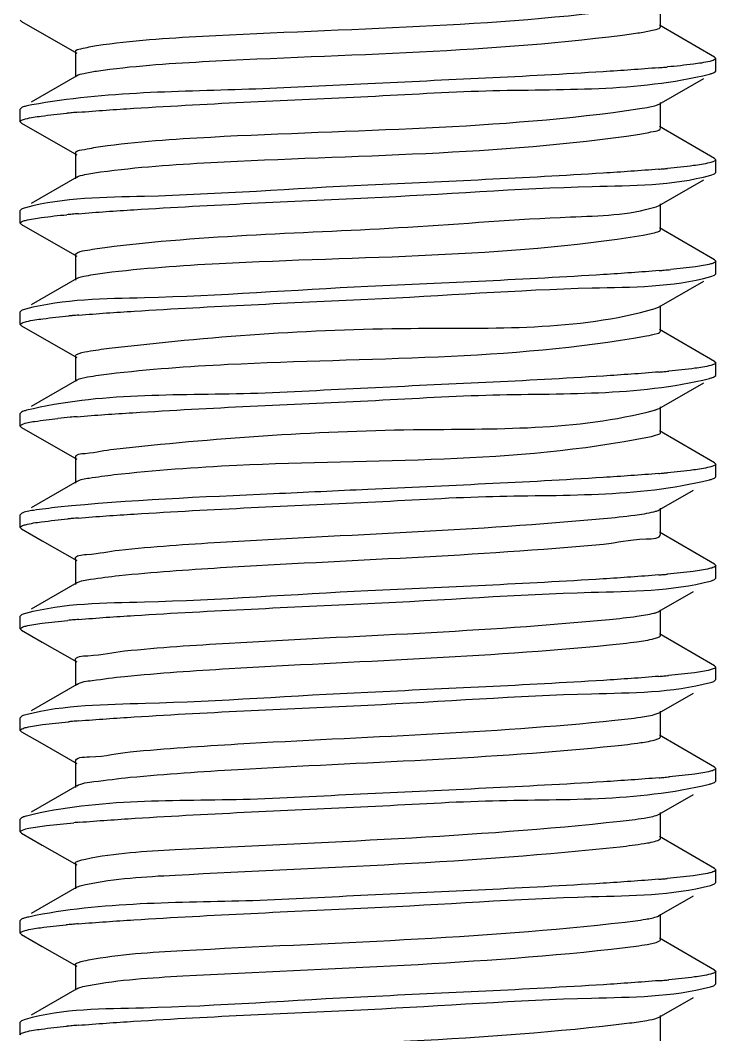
# Model space of a CAD drawing. Extents: x 1247970 to 1725648, y 860327 to 1277876.
# Drawn here: x 1330866.7 to 1330928.2, y 1200562.5 to 1200652.3 of the extents above; entities that cross this region are included whole.
import ezdxf

# ---------------------------------------------------------------- set-up
doc = ezdxf.new("R2010")
doc.units = 0
doc.header["$LTSCALE"] = 1000
doc.header["$MEASUREMENT"] = 0
doc.layers.get('0').update_dxf_attribs({"color": 254})
doc.layers.add('TK', color=4, linetype='Continuous')

# ---------------------------------------------------------------- blocks, each defined once
blk = doc.blocks.new('A$C63786A89')
at = {"linetype": 'Continuous'}
for p, q in [((-2093.675, 8007.986), (-2093.675, 8010.242)), ((-2150.231, 8008.425), (-2150.332, 8008.54)), ((-2150.231, 8008.425), (-2145.341, 8005.618)), ((-2088.903, 8005.288), (-2093.792, 8008.122)), ((-2145.461, 8005.755), (-2145.461, 8003.499)), ((-2088.903, 8005.288), (-2088.804, 8005.173)), ((-2088.804, 8004.054), (-2088.804, 8005.173)), ((-2088.905, 8003.938), (-2088.804, 8004.053)), ((-2145.343, 8003.635), (-2149.364, 8001.305)), ((-2093.794, 8001.132), (-2089.847, 8003.398)), ((-2094.04, 8001.029), (-2093.795, 8001.132)), ((-2093.675, 7999.013), (-2093.675, 8001.269)), ((-2150.233, 8000.802), (-2150.332, 8000.687)), ((-2150.332, 7999.568), (-2150.332, 8000.687)), ((-2150.231, 7999.452), (-2150.332, 7999.568)), ((-2150.231, 7999.452), (-2145.341, 7996.645)), ((-2088.903, 7996.315), (-2093.792, 7999.149)), ((-2145.461, 7996.782), (-2145.461, 7994.526)), ((-2088.903, 7996.315), (-2088.804, 7996.2)), ((-2088.804, 7995.081), (-2088.804, 7996.201)), ((-2089.244, 7994.839), (-2088.905, 7994.965)), ((-2088.905, 7994.965), (-2088.804, 7995.081)), ((-2145.343, 7994.662), (-2149.364, 7992.332)), ((-2093.794, 7992.159), (-2089.847, 7994.425)), ((-2094.087, 7992.041), (-2093.796, 7992.159)), ((-2093.675, 7990.04), (-2093.675, 7992.296)), ((-2150.233, 7991.829), (-2150.332, 7991.714)), ((-2150.332, 7990.595), (-2150.332, 7991.714)), ((-2150.231, 7990.479), (-2150.332, 7990.595)), ((-2150.231, 7990.479), (-2145.341, 7987.672)), ((-2088.903, 7987.342), (-2093.792, 7990.176)), ((-2145.461, 7987.81), (-2145.461, 7985.554)), ((-2088.903, 7987.342), (-2088.804, 7987.228)), ((-2088.804, 7986.108), (-2088.804, 7987.228)), ((-2089.245, 7985.866), (-2088.905, 7985.993)), ((-2088.905, 7985.993), (-2088.804, 7986.109)), ((-2145.343, 7985.69), (-2149.364, 7983.359)), ((-2093.794, 7983.186), (-2089.847, 7985.452)), ((-2094.149, 7983.05), (-2093.796, 7983.186)), ((-2093.675, 7981.067), (-2093.675, 7983.323)), ((-2150.233, 7982.856), (-2150.332, 7982.741)), ((-2150.332, 7981.622), (-2150.332, 7982.741)), ((-2150.231, 7981.506), (-2150.332, 7981.622)), ((-2150.231, 7981.506), (-2145.341, 7978.699)), ((-2088.903, 7978.369), (-2093.792, 7981.203)), ((-2145.461, 7978.837), (-2145.461, 7976.581)), ((-2088.903, 7978.369), (-2088.804, 7978.256)), ((-2088.804, 7977.135), (-2088.804, 7978.255)), ((-2088.905, 7977.02), (-2088.804, 7977.135)), ((-2145.343, 7976.717), (-2149.364, 7974.386)), ((-2093.794, 7974.213), (-2089.847, 7976.479)), ((-2093.675, 7972.094), (-2093.675, 7974.35)), ((-2150.233, 7973.883), (-2150.332, 7973.769)), ((-2150.332, 7972.649), (-2150.332, 7973.768)), ((-2150.231, 7972.533), (-2150.332, 7972.649)), ((-2150.231, 7972.533), (-2145.341, 7969.727)), ((-2088.903, 7969.397), (-2093.792, 7972.23)), ((-2145.461, 7969.864), (-2145.461, 7967.608)), ((-2088.903, 7969.397), (-2088.804, 7969.281)), ((-2088.804, 7968.163), (-2088.804, 7969.282)), ((-2088.904, 7968.047), (-2088.804, 7968.162)), ((-2145.343, 7967.744), (-2149.364, 7965.414)), ((-2093.794, 7965.24), (-2090.775, 7966.973)), ((-2093.675, 7963.121), (-2093.675, 7965.377)), ((-2150.233, 7964.91), (-2150.332, 7964.796)), ((-2150.332, 7963.676), (-2150.332, 7964.796)), ((-2150.231, 7963.56), (-2150.332, 7963.676)), ((-2150.231, 7963.56), (-2148.39, 7962.504)), ((-2148.39, 7962.504), (-2145.341, 7960.754)), ((-2088.903, 7960.424), (-2093.792, 7963.257)), ((-2145.461, 7960.891), (-2145.461, 7958.635)), ((-2088.903, 7960.424), (-2088.804, 7960.309)), ((-2088.804, 7959.19), (-2088.804, 7960.309)), ((-2088.904, 7959.074), (-2088.804, 7959.19)), ((-2145.343, 7958.771), (-2149.364, 7956.441)), ((-2093.794, 7956.267), (-2090.775, 7958.001)), ((-2093.675, 7954.149), (-2093.675, 7956.405)), ((-2150.233, 7955.937), (-2150.332, 7955.822)), ((-2150.332, 7954.703), (-2150.332, 7955.823)), ((-2150.231, 7954.588), (-2150.332, 7954.703)), ((-2150.231, 7954.588), (-2148.39, 7953.531)), ((-2148.39, 7953.531), (-2145.341, 7951.781)), ((-2088.903, 7951.451), (-2093.792, 7954.285)), ((-2145.461, 7951.918), (-2145.461, 7949.662)), ((-2088.903, 7951.451), (-2088.804, 7951.336)), ((-2088.804, 7950.217), (-2088.804, 7951.336)), ((-2088.904, 7950.101), (-2088.804, 7950.217)), ((-2145.343, 7949.798), (-2149.364, 7947.468)), ((-2093.794, 7947.294), (-2090.775, 7949.028)), ((-2094.075, 7947.18), (-2093.795, 7947.294)), ((-2093.675, 7945.176), (-2093.675, 7947.432)), ((-2150.233, 7946.964), (-2150.332, 7946.85)), ((-2150.332, 7945.73), (-2150.332, 7946.85)), ((-2150.231, 7945.615), (-2150.332, 7945.731)), ((-2150.231, 7945.615), (-2148.39, 7944.558)), ((-2148.39, 7944.558), (-2145.341, 7942.808)), ((-2088.903, 7942.478), (-2093.792, 7945.312)), ((-2145.461, 7942.945), (-2145.461, 7940.689)), ((-2088.903, 7942.478), (-2088.804, 7942.363)), ((-2088.804, 7941.244), (-2088.804, 7942.363)), ((-2088.904, 7941.128), (-2088.804, 7941.244)), ((-2145.343, 7940.825), (-2149.364, 7938.495)), ((-2093.794, 7938.322), (-2090.775, 7940.055)), ((-2093.935, 7938.256), (-2093.795, 7938.322)), ((-2093.675, 7936.203), (-2093.675, 7938.459)), ((-2150.233, 7937.992), (-2150.332, 7937.878)), ((-2150.332, 7936.758), (-2150.332, 7937.877)), ((-2150.231, 7936.642), (-2150.332, 7936.758)), ((-2150.231, 7936.642), (-2148.39, 7935.585)), ((-2148.39, 7935.585), (-2145.341, 7933.835)), ((-2088.903, 7933.505), (-2093.792, 7936.339)), ((-2145.461, 7933.973), (-2145.461, 7931.716)), ((-2088.903, 7933.505), (-2088.804, 7933.39)), ((-2088.804, 7932.271), (-2088.804, 7933.391)), ((-2088.904, 7932.155), (-2088.804, 7932.271)), ((-2145.343, 7931.852), (-2149.364, 7929.522)), ((-2093.794, 7929.349), (-2090.775, 7931.082)), ((-2093.94, 7929.282), (-2093.794, 7929.349)), ((-2093.675, 7927.23), (-2093.675, 7929.486)), ((-2150.233, 7929.019), (-2150.332, 7928.905)), ((-2150.332, 7927.785), (-2150.332, 7928.904)), ((-2150.231, 7927.669), (-2150.332, 7927.784)), ((-2150.231, 7927.669), (-2148.39, 7926.613)), ((-2148.39, 7926.613), (-2145.341, 7924.862)), ((-2088.903, 7924.532), (-2093.792, 7927.366)), ((-2145.461, 7925), (-2145.461, 7922.744)), ((-2088.903, 7924.532), (-2088.804, 7924.418)), ((-2088.804, 7923.298), (-2088.804, 7924.418)), ((-2088.904, 7923.183), (-2088.804, 7923.298)), ((-2145.343, 7922.88), (-2149.364, 7920.549)), ((-2093.794, 7920.376), (-2090.775, 7922.109)), ((-2093.961, 7920.301), (-2093.794, 7920.376)), ((-2093.675, 7918.257), (-2093.675, 7920.513)), ((-2150.233, 7920.046), (-2150.332, 7919.931)), ((-2150.332, 7918.812), (-2150.332, 7919.931)), ((-2149.909, 7920.168), (-2150.232, 7920.046))]:
    blk.add_line(p, q, dxfattribs=at)
for centre, radius, start, end in [((-2099.455, 8033.777), 26.626, 277.73941, 279.13902), ((-2104.233, 8127.216), 123.31, 274.83315, 275.02697), ((-2102.895, 8111.989), 108.024, 275.02726, 275.21624), ((-2136.566, 7896.365), 104.397, 95.04109, 95.30781), ((-2134.781, 7876.125), 124.715, 94.78991, 95.04112), ((-2104.224, 8118.136), 123.202, 274.83436, 275.02863), ((-2102.862, 8102.656), 107.663, 275.02877, 275.22506), ((-2136.533, 7887.029), 104.761, 95.03962, 95.29829), ((-2134.773, 7867.065), 124.803, 94.78915, 95.03945), ((-2104.074, 8107.434), 121.467, 274.85183, 275.05759), ((-2102.301, 8087.47), 101.424, 275.05424, 275.38645), ((-2136.185, 7874.187), 108.646, 95.02313, 95.20223), ((-2134.675, 7856.957), 125.942, 94.77833, 95.02131), ((-2104.152, 8099.357), 122.366, 274.84282, 275.04067), ((-2102.636, 8082.19), 105.133, 275.03969, 275.28671), ((-2138.134, 7886.397), 87.374, 95.10462, 95.82503), ((-2135.179, 7853.788), 120.117, 94.835, 95.12491), ((-2104.224, 8091.223), 123.208, 274.8343, 275.02849), ((-2102.864, 8075.764), 107.689, 275.02864, 275.22435), ((-2136.358, 7858.17), 106.709, 95.03152, 95.24877), ((-2134.728, 7839.627), 125.324, 94.78416, 95.03043), ((-2104.232, 8082.333), 123.292, 274.8334, 275.02706), ((-2102.892, 8067.095), 107.995, 275.02733, 275.21677), ((-2136.362, 7849.237), 106.669, 95.03155, 95.25017), ((-2134.725, 7830.621), 125.357, 94.78376, 95.03048), ((-2104.167, 8072.613), 122.541, 274.84112, 275.03844), ((-2102.675, 8055.711), 105.574, 275.03767, 275.27611), ((-2136.272, 7839.255), 107.682, 95.02721, 95.2259), ((-2134.697, 7821.325), 125.682, 94.78087, 95.02574), ((-2104.128, 8063.195), 122.095, 274.84598, 275.04565), ((-2102.538, 8045.223), 104.052, 275.04405, 275.31523), ((-2134.398, 7808.833), 129.214, 94.74936, 94.97453), ((-2104.247, 8055.594), 123.471, 274.83143, 275.02411), ((-2102.948, 8040.809), 108.63, 275.02461, 275.20121), ((-2136.685, 7825.904), 103.07, 95.04671, 95.34215), ((-2134.815, 7804.747), 124.309, 94.79368, 95.04751), ((-2104.15, 8045.5), 122.346, 274.84318, 275.04141), ((-2102.619, 8028.168), 104.947, 275.04033, 275.29188), ((-2136.602, 7816.013), 103.991, 95.04244, 95.31947), ((-2134.779, 7795.359), 124.726, 94.78892, 95.04268)]:
    blk.add_arc(centre, radius, start, end, dxfattribs=at)
for points, knots in [([(-2143.58, 8006.303), (-2140.481, 8006.76), (-2124.554, 8007.822), (-2108.562, 8007.912), (-2095.869, 8009.65)], [0, 0, 0, 0, 0.196505, 1, 1, 1, 1]), ([(-2143.58, 8004.047), (-2140.481, 8004.503), (-2124.554, 8005.566), (-2108.562, 8005.656), (-2095.869, 8007.393)], [0, 0, 0, 0, 0.196505, 1, 1, 1, 1]), ([(-2095.226, 8007.489), (-2094.836, 8007.552), (-2094.418, 8007.654), (-2093.674, 8007.831), (-2093.675, 8007.986)], [0, 0, 0, 0, 0.718708, 1, 1, 1, 1]), ([(-2145.461, 8005.755), (-2145.463, 8005.938), (-2144.542, 8006.109), (-2144.052, 8006.233), (-2143.58, 8006.303)], [0, 0, 0, 0, 0.276952, 1, 1, 1, 1]), ([(-2089.336, 8004.907), (-2089.808, 8004.789), (-2091.057, 8004.613), (-2092.306, 8004.482), (-2093.074, 8004.412)], [0, 0, 0, 0, 0.386805, 1, 1, 1, 1]), ([(-2088.805, 8005.173), (-2088.806, 8005.11), (-2089.028, 8004.984), (-2089.201, 8004.941), (-2089.336, 8004.907)], [0, 0, 0, 0, 0.309979, 1, 1, 1, 1]), ([(-2145.344, 8003.635), (-2145.155, 8003.745), (-2144.553, 8003.885), (-2143.963, 8003.991), (-2143.58, 8004.047)], [0, 0, 0, 0, 0.360673, 1, 1, 1, 1]), ([(-2093.844, 8004.344), (-2095.482, 8004.206), (-2104.051, 8003.624), (-2112.631, 8003.252), (-2119.568, 8002.93)], [0, 0, 0, 0, 0.191423, 1, 1, 1, 1]), ([(-2119.568, 8001.811), (-2116.091, 8001.972), (-2106.046, 8002.652), (-2095.762, 8002.185), (-2089.342, 8003.786)], [0, 0, 0, 0, 0.34467, 1, 1, 1, 1]), ([(-2089.342, 8003.786), (-2089.254, 8003.808), (-2089.105, 8003.85), (-2088.961, 8003.907), (-2088.906, 8003.938)], [0, 0, 0, 0, 0.587881, 1, 1, 1, 1]), ([(-2119.568, 8002.93), (-2122.873, 8002.777), (-2132.778, 8002.201), (-2142.792, 8002.24), (-2149.311, 8001.056)], [0, 0, 0, 0, 0.333042, 1, 1, 1, 1]), ([(-2145.195, 8000.405), (-2143.556, 8000.542), (-2135.02, 8001.119), (-2126.472, 8001.49), (-2119.568, 8001.811)], [0, 0, 0, 0, 0.192156, 1, 1, 1, 1]), ([(-2149.311, 8001.056), (-2149.506, 8001.02), (-2149.817, 8000.955), (-2150.128, 8000.862), (-2150.233, 8000.802)], [0, 0, 0, 0, 0.620506, 1, 1, 1, 1]), ([(-2149.864, 7999.817), (-2149.411, 7999.938), (-2148.194, 8000.113), (-2146.977, 8000.244), (-2146.223, 8000.314)], [0, 0, 0, 0, 0.382537, 1, 1, 1, 1]), ([(-2143.236, 7997.379), (-2140.003, 7997.819), (-2124.085, 7998.903), (-2108.069, 7998.863), (-2095.528, 8000.725)], [0, 0, 0, 0, 0.204682, 1, 1, 1, 1]), ([(-2095.528, 8000.725), (-2095.232, 8000.769), (-2094.732, 8000.852), (-2094.236, 8000.964), (-2094.04, 8001.029)], [0, 0, 0, 0, 0.59072, 1, 1, 1, 1]), ([(-2150.33, 7999.568), (-2150.33, 7999.624), (-2150.14, 7999.745), (-2149.984, 7999.785), (-2149.864, 7999.817)], [0, 0, 0, 0, 0.314973, 1, 1, 1, 1]), ([(-2143.236, 7995.123), (-2140.003, 7995.563), (-2124.085, 7996.647), (-2108.069, 7996.607), (-2095.528, 7998.469)], [0, 0, 0, 0, 0.204682, 1, 1, 1, 1]), ([(-2095.528, 7998.469), (-2095.063, 7998.538), (-2094.577, 7998.662), (-2093.675, 7998.832), (-2093.675, 7999.013)], [0, 0, 0, 0, 0.72235, 1, 1, 1, 1]), ([(-2145.461, 7996.782), (-2145.462, 7996.995), (-2144.358, 7997.152), (-2143.793, 7997.303), (-2143.236, 7997.379)], [0, 0, 0, 0, 0.274275, 1, 1, 1, 1]), ([(-2089.342, 7995.933), (-2089.812, 7995.816), (-2091.053, 7995.641), (-2092.295, 7995.51), (-2093.057, 7995.441)], [0, 0, 0, 0, 0.387436, 1, 1, 1, 1]), ([(-2088.805, 7996.2), (-2088.806, 7996.137), (-2089.03, 7996.011), (-2089.205, 7995.967), (-2089.342, 7995.933)], [0, 0, 0, 0, 0.309597, 1, 1, 1, 1]), ([(-2145.343, 7994.662), (-2145.122, 7994.79), (-2144.4, 7994.94), (-2143.697, 7995.06), (-2143.236, 7995.123)], [0, 0, 0, 0, 0.354191, 1, 1, 1, 1]), ([(-2093.841, 7995.372), (-2095.479, 7995.233), (-2104.049, 7994.652), (-2112.63, 7994.279), (-2119.568, 7993.957)], [0, 0, 0, 0, 0.191403, 1, 1, 1, 1]), ([(-2119.568, 7992.838), (-2112.953, 7993.145), (-2102.918, 7993.959), (-2092.628, 7993.907), (-2089.244, 7994.839)], [0, 0, 0, 0, 0.653492, 1, 1, 1, 1]), ([(-2119.568, 7993.957), (-2126.161, 7993.651), (-2136.193, 7992.857), (-2146.461, 7992.873), (-2149.864, 7991.963)], [0, 0, 0, 0, 0.651984, 1, 1, 1, 1]), ([(-2145.193, 7991.432), (-2143.554, 7991.569), (-2135.018, 7992.146), (-2126.471, 7992.517), (-2119.568, 7992.838)], [0, 0, 0, 0, 0.192176, 1, 1, 1, 1]), ([(-2149.864, 7991.963), (-2149.938, 7991.944), (-2150.063, 7991.907), (-2150.185, 7991.856), (-2150.232, 7991.829)], [0, 0, 0, 0, 0.5813, 1, 1, 1, 1]), ([(-2149.86, 7990.845), (-2149.405, 7990.966), (-2148.184, 7991.142), (-2146.963, 7991.273), (-2146.207, 7991.343)], [0, 0, 0, 0, 0.382768, 1, 1, 1, 1]), ([(-2142.865, 7988.455), (-2133.974, 7989.578), (-2120.131, 7989.772), (-2103.977, 7991.169), (-2096.51, 7991.288), (-2094.087, 7992.041)], [0, 0, 0, 0, 0.549549, 0.844412, 1, 1, 1, 1]), ([(-2150.33, 7990.595), (-2150.33, 7990.652), (-2150.138, 7990.773), (-2149.981, 7990.813), (-2149.86, 7990.845)], [0, 0, 0, 0, 0.314568, 1, 1, 1, 1]), ([(-2142.865, 7986.199), (-2139.502, 7986.624), (-2123.611, 7987.729), (-2107.585, 7987.536), (-2095.214, 7989.545)], [0, 0, 0, 0, 0.21287, 1, 1, 1, 1]), ([(-2095.214, 7989.545), (-2094.827, 7989.608), (-2094.409, 7989.709), (-2093.676, 7989.886), (-2093.675, 7990.04)], [0, 0, 0, 0, 0.718405, 1, 1, 1, 1]), ([(-2145.46, 7987.81), (-2145.46, 7987.825), (-2145.45, 7987.859), (-2145.426, 7987.884), (-2145.412, 7987.897)], [0, 0, 0, 0, 0.443864, 1, 1, 1, 1]), ([(-2145.412, 7987.897), (-2145.203, 7988.086), (-2144.274, 7988.22), (-2143.45, 7988.381), (-2142.865, 7988.455)], [0, 0, 0, 0, 0.323509, 1, 1, 1, 1]), ([(-2089.244, 7986.986), (-2089.681, 7986.865), (-2090.864, 7986.692), (-2092.047, 7986.563), (-2092.78, 7986.494)], [0, 0, 0, 0, 0.381249, 1, 1, 1, 1]), ([(-2088.805, 7987.228), (-2088.805, 7987.173), (-2088.982, 7987.056), (-2089.131, 7987.017), (-2089.244, 7986.986)], [0, 0, 0, 0, 0.317679, 1, 1, 1, 1]), ([(-2145.343, 7985.69), (-2145.088, 7985.837), (-2144.235, 7985.995), (-2143.411, 7986.13), (-2142.865, 7986.199)], [0, 0, 0, 0, 0.348398, 1, 1, 1, 1]), ([(-2093.8, 7986.402), (-2095.438, 7986.263), (-2104.021, 7985.68), (-2112.616, 7985.307), (-2119.568, 7984.985)], [0, 0, 0, 0, 0.191025, 1, 1, 1, 1]), ([(-2119.568, 7983.865), (-2112.956, 7984.172), (-2102.921, 7984.985), (-2092.633, 7984.934), (-2089.245, 7985.866)], [0, 0, 0, 0, 0.653272, 1, 1, 1, 1]), ([(-2119.568, 7984.985), (-2126.157, 7984.679), (-2136.189, 7983.888), (-2146.453, 7983.898), (-2149.86, 7982.992)], [0, 0, 0, 0, 0.651737, 1, 1, 1, 1]), ([(-2145.166, 7982.461), (-2143.528, 7982.599), (-2135.001, 7983.174), (-2126.462, 7983.545), (-2119.568, 7983.865)], [0, 0, 0, 0, 0.192382, 1, 1, 1, 1]), ([(-2149.86, 7982.992), (-2149.934, 7982.972), (-2150.061, 7982.934), (-2150.184, 7982.884), (-2150.232, 7982.856)], [0, 0, 0, 0, 0.581831, 1, 1, 1, 1]), ([(-2149.772, 7981.895), (-2149.298, 7982.011), (-2148.05, 7982.186), (-2146.801, 7982.316), (-2146.036, 7982.386)], [0, 0, 0, 0, 0.388798, 1, 1, 1, 1]), ([(-2142.466, 7979.53), (-2133.611, 7980.577), (-2117.59, 7981.737), (-2101.095, 7981.034), (-2094.149, 7983.05)], [0, 0, 0, 0, 0.552171, 1, 1, 1, 1]), ([(-2150.33, 7981.622), (-2150.33, 7981.687), (-2150.095, 7981.816), (-2149.915, 7981.86), (-2149.772, 7981.895)], [0, 0, 0, 0, 0.307633, 1, 1, 1, 1]), ([(-2142.466, 7977.274), (-2138.978, 7977.686), (-2123.133, 7978.813), (-2107.107, 7978.436), (-2094.928, 7980.621)], [0, 0, 0, 0, 0.22109, 1, 1, 1, 1]), ([(-2094.928, 7980.621), (-2094.612, 7980.678), (-2094.259, 7980.76), (-2093.676, 7980.938), (-2093.675, 7981.067)], [0, 0, 0, 0, 0.713352, 1, 1, 1, 1]), ([(-2145.46, 7978.837), (-2145.46, 7978.861), (-2145.428, 7978.921), (-2145.376, 7978.954), (-2145.344, 7978.973)], [0, 0, 0, 0, 0.399646, 1, 1, 1, 1]), ([(-2145.344, 7978.973), (-2145.053, 7979.141), (-2144.058, 7979.304), (-2143.104, 7979.455), (-2142.466, 7979.53)], [0, 0, 0, 0, 0.343242, 1, 1, 1, 1]), ([(-2089.245, 7978.013), (-2089.702, 7977.887), (-2090.941, 7977.71), (-2092.179, 7977.576), (-2092.949, 7977.505)], [0, 0, 0, 0, 0.379679, 1, 1, 1, 1]), ([(-2088.805, 7978.256), (-2088.804, 7978.201), (-2088.983, 7978.083), (-2089.132, 7978.044), (-2089.245, 7978.013)], [0, 0, 0, 0, 0.316682, 1, 1, 1, 1]), ([(-2145.343, 7976.717), (-2145.053, 7976.885), (-2144.058, 7977.048), (-2143.104, 7977.199), (-2142.466, 7977.274)], [0, 0, 0, 0, 0.343298, 1, 1, 1, 1]), ([(-2093.822, 7977.428), (-2095.46, 7977.289), (-2104.036, 7976.706), (-2112.624, 7976.334), (-2119.568, 7976.012)], [0, 0, 0, 0, 0.191259, 1, 1, 1, 1]), ([(-2119.568, 7974.892), (-2116.094, 7975.053), (-2106.05, 7975.731), (-2095.771, 7975.273), (-2089.348, 7976.866)], [0, 0, 0, 0, 0.344492, 1, 1, 1, 1]), ([(-2089.348, 7976.866), (-2089.258, 7976.889), (-2089.108, 7976.93), (-2088.961, 7976.988), (-2088.906, 7977.02)], [0, 0, 0, 0, 0.588449, 1, 1, 1, 1]), ([(-2119.568, 7976.012), (-2123.035, 7975.851), (-2133.075, 7975.178), (-2143.343, 7975.614), (-2149.772, 7974.041)], [0, 0, 0, 0, 0.344036, 1, 1, 1, 1]), ([(-2145.303, 7973.477), (-2143.665, 7973.616), (-2135.093, 7974.198), (-2126.508, 7974.57), (-2119.568, 7974.892)], [0, 0, 0, 0, 0.191284, 1, 1, 1, 1]), ([(-2094.234, 7974.053), (-2094.146, 7974.077), (-2093.997, 7974.121), (-2093.852, 7974.18), (-2093.796, 7974.213)], [0, 0, 0, 0, 0.580141, 1, 1, 1, 1]), ([(-2149.772, 7974.041), (-2149.865, 7974.018), (-2150.022, 7973.976), (-2150.174, 7973.916), (-2150.232, 7973.883)], [0, 0, 0, 0, 0.590732, 1, 1, 1, 1]), ([(-2150.165, 7972.798), (-2149.823, 7972.951), (-2148.746, 7973.108), (-2147.694, 7973.249), (-2147.002, 7973.32)], [0, 0, 0, 0, 0.349516, 1, 1, 1, 1]), ([(-2142.041, 7970.606), (-2133.245, 7971.582), (-2117.378, 7972.705), (-2101.119, 7972.21), (-2094.234, 7974.053)], [0, 0, 0, 0, 0.553871, 1, 1, 1, 1]), ([(-2150.329, 7972.649), (-2150.33, 7972.677), (-2150.277, 7972.747), (-2150.209, 7972.778), (-2150.165, 7972.798)], [0, 0, 0, 0, 0.369492, 1, 1, 1, 1]), ([(-2142.041, 7968.35), (-2138.432, 7968.751), (-2122.653, 7969.903), (-2106.631, 7969.296), (-2094.671, 7971.697)], [0, 0, 0, 0, 0.229359, 1, 1, 1, 1]), ([(-2094.671, 7971.697), (-2094.419, 7971.747), (-2094.125, 7971.815), (-2093.677, 7971.988), (-2093.676, 7972.094)], [0, 0, 0, 0, 0.706742, 1, 1, 1, 1]), ([(-2145.458, 7969.864), (-2145.461, 7970.179), (-2143.711, 7970.262), (-2142.894, 7970.512), (-2142.041, 7970.606)], [0, 0, 0, 0, 0.268194, 1, 1, 1, 1]), ([(-2089.348, 7969.013), (-2089.818, 7968.896), (-2091.057, 7968.722), (-2092.298, 7968.592), (-2093.059, 7968.522)], [0, 0, 0, 0, 0.387926, 1, 1, 1, 1]), ([(-2088.805, 7969.281), (-2088.806, 7969.218), (-2089.033, 7969.091), (-2089.209, 7969.047), (-2089.348, 7969.013)], [0, 0, 0, 0, 0.309101, 1, 1, 1, 1]), ([(-2145.343, 7967.744), (-2145.015, 7967.936), (-2143.868, 7968.099), (-2142.778, 7968.268), (-2142.041, 7968.35)], [0, 0, 0, 0, 0.338546, 1, 1, 1, 1]), ([(-2093.841, 7968.453), (-2095.479, 7968.315), (-2104.049, 7967.733), (-2112.63, 7967.361), (-2119.568, 7967.039)], [0, 0, 0, 0, 0.191406, 1, 1, 1, 1]), ([(-2119.568, 7965.919), (-2116.097, 7966.08), (-2106.055, 7966.756), (-2095.782, 7966.309), (-2089.355, 7967.892)], [0, 0, 0, 0, 0.344261, 1, 1, 1, 1]), ([(-2089.355, 7967.892), (-2089.264, 7967.914), (-2089.111, 7967.956), (-2088.962, 7968.014), (-2088.906, 7968.047)], [0, 0, 0, 0, 0.589188, 1, 1, 1, 1]), ([(-2119.568, 7967.039), (-2122.354, 7966.91), (-2131.501, 7966.461), (-2140.664, 7966.116), (-2147.002, 7965.466)], [0, 0, 0, 0, 0.304467, 1, 1, 1, 1]), ([(-2147.002, 7965.466), (-2147.729, 7965.392), (-2148.792, 7965.232), (-2149.918, 7965.094), (-2150.232, 7964.91)], [0, 0, 0, 0, 0.667395, 1, 1, 1, 1]), ([(-2145.18, 7964.515), (-2143.542, 7964.652), (-2135.01, 7965.228), (-2126.467, 7965.599), (-2119.568, 7965.919)], [0, 0, 0, 0, 0.19228, 1, 1, 1, 1]), ([(-2094.265, 7965.072), (-2094.171, 7965.096), (-2094.011, 7965.143), (-2093.856, 7965.206), (-2093.796, 7965.24)], [0, 0, 0, 0, 0.583361, 1, 1, 1, 1]), ([(-2149.867, 7963.925), (-2149.402, 7964.049), (-2148.149, 7964.227), (-2146.897, 7964.361), (-2146.12, 7964.432)], [0, 0, 0, 0, 0.381287, 1, 1, 1, 1]), ([(-2141.589, 7961.682), (-2138.609, 7961.995), (-2124.318, 7962.968), (-2109.995, 7963.422), (-2098.72, 7964.471)], [0, 0, 0, 0, 0.209223, 1, 1, 1, 1]), ([(-2098.72, 7964.471), (-2097.803, 7964.556), (-2096.314, 7964.716), (-2094.825, 7964.926), (-2094.265, 7965.072)], [0, 0, 0, 0, 0.614363, 1, 1, 1, 1]), ([(-2150.33, 7963.676), (-2150.331, 7963.732), (-2150.141, 7963.853), (-2149.986, 7963.893), (-2149.867, 7963.925)], [0, 0, 0, 0, 0.314609, 1, 1, 1, 1]), ([(-2098.72, 7962.215), (-2097.466, 7962.331), (-2096.295, 7962.734), (-2093.679, 7962.665), (-2093.676, 7963.121)], [0, 0, 0, 0, 0.73391, 1, 1, 1, 1]), ([(-2145.459, 7960.891), (-2145.461, 7961.245), (-2143.471, 7961.289), (-2142.554, 7961.581), (-2141.589, 7961.682)], [0, 0, 0, 0, 0.267406, 1, 1, 1, 1]), ([(-2141.589, 7959.426), (-2138.609, 7959.739), (-2124.318, 7960.712), (-2109.995, 7961.166), (-2098.72, 7962.215)], [0, 0, 0, 0, 0.209223, 1, 1, 1, 1]), ([(-2089.355, 7960.038), (-2089.827, 7959.922), (-2091.068, 7959.747), (-2092.311, 7959.617), (-2093.072, 7959.548)], [0, 0, 0, 0, 0.388435, 1, 1, 1, 1]), ([(-2088.805, 7960.309), (-2088.805, 7960.244), (-2089.037, 7960.117), (-2089.215, 7960.073), (-2089.355, 7960.038)], [0, 0, 0, 0, 0.308357, 1, 1, 1, 1]), ([(-2145.343, 7958.771), (-2144.975, 7958.986), (-2143.668, 7959.151), (-2142.431, 7959.338), (-2141.589, 7959.426)], [0, 0, 0, 0, 0.334801, 1, 1, 1, 1]), ([(-2093.843, 7959.48), (-2095.481, 7959.342), (-2104.05, 7958.76), (-2112.631, 7958.388), (-2119.568, 7958.066)], [0, 0, 0, 0, 0.191425, 1, 1, 1, 1]), ([(-2119.568, 7956.947), (-2112.988, 7957.252), (-2102.958, 7958.034), (-2092.704, 7958.04), (-2089.289, 7958.936)], [0, 0, 0, 0, 0.651066, 1, 1, 1, 1]), ([(-2089.289, 7958.936), (-2089.212, 7958.956), (-2089.082, 7958.994), (-2088.955, 7959.046), (-2088.905, 7959.074)], [0, 0, 0, 0, 0.582472, 1, 1, 1, 1]), ([(-2119.568, 7958.066), (-2126.162, 7957.76), (-2136.194, 7956.964), (-2146.464, 7956.984), (-2149.867, 7956.071)], [0, 0, 0, 0, 0.652049, 1, 1, 1, 1]), ([(-2145.179, 7955.542), (-2143.541, 7955.679), (-2135.009, 7956.255), (-2126.467, 7956.626), (-2119.568, 7956.947)], [0, 0, 0, 0, 0.192277, 1, 1, 1, 1]), ([(-2094.244, 7956.104), (-2094.155, 7956.128), (-2094.002, 7956.173), (-2093.853, 7956.234), (-2093.795, 7956.267)], [0, 0, 0, 0, 0.581796, 1, 1, 1, 1]), ([(-2149.867, 7956.071), (-2149.94, 7956.052), (-2150.064, 7956.015), (-2150.185, 7955.965), (-2150.232, 7955.937)], [0, 0, 0, 0, 0.581092, 1, 1, 1, 1]), ([(-2149.828, 7954.962), (-2149.363, 7955.082), (-2148.125, 7955.258), (-2146.886, 7955.389), (-2146.122, 7955.459)], [0, 0, 0, 0, 0.384874, 1, 1, 1, 1]), ([(-2141.112, 7952.758), (-2138.034, 7953.064), (-2123.732, 7954.028), (-2109.394, 7954.455), (-2098.208, 7955.547)], [0, 0, 0, 0, 0.215842, 1, 1, 1, 1]), ([(-2098.208, 7955.547), (-2097.396, 7955.626), (-2096.071, 7955.774), (-2094.746, 7955.972), (-2094.244, 7956.104)], [0, 0, 0, 0, 0.611392, 1, 1, 1, 1]), ([(-2150.33, 7954.703), (-2150.33, 7954.763), (-2150.122, 7954.887), (-2149.957, 7954.929), (-2149.828, 7954.962)], [0, 0, 0, 0, 0.311721, 1, 1, 1, 1]), ([(-2098.208, 7953.291), (-2097.396, 7953.37), (-2096.071, 7953.518), (-2094.746, 7953.716), (-2094.244, 7953.848)], [0, 0, 0, 0, 0.611392, 1, 1, 1, 1]), ([(-2094.244, 7953.848), (-2094.099, 7953.887), (-2093.91, 7953.935), (-2093.676, 7954.08), (-2093.676, 7954.149)], [0, 0, 0, 0, 0.685932, 1, 1, 1, 1]), ([(-2145.459, 7951.918), (-2145.459, 7952.314), (-2143.214, 7952.315), (-2142.195, 7952.65), (-2141.112, 7952.758)], [0, 0, 0, 0, 0.26667, 1, 1, 1, 1]), ([(-2141.112, 7950.502), (-2138.034, 7950.808), (-2123.732, 7951.772), (-2109.394, 7952.199), (-2098.208, 7953.291)], [0, 0, 0, 0, 0.215842, 1, 1, 1, 1]), ([(-2089.289, 7951.082), (-2089.749, 7950.962), (-2090.978, 7950.786), (-2092.208, 7950.655), (-2092.967, 7950.585)], [0, 0, 0, 0, 0.383687, 1, 1, 1, 1]), ([(-2088.805, 7951.336), (-2088.805, 7951.278), (-2089.004, 7951.156), (-2089.165, 7951.115), (-2089.289, 7951.082)], [0, 0, 0, 0, 0.313283, 1, 1, 1, 1]), ([(-2145.342, 7949.798), (-2144.933, 7950.037), (-2143.455, 7950.2), (-2142.065, 7950.407), (-2141.112, 7950.502)], [0, 0, 0, 0, 0.331317, 1, 1, 1, 1]), ([(-2093.825, 7950.509), (-2095.463, 7950.37), (-2104.038, 7949.788), (-2112.625, 7949.415), (-2119.568, 7949.093)], [0, 0, 0, 0, 0.191284, 1, 1, 1, 1]), ([(-2119.568, 7947.974), (-2112.973, 7948.28), (-2102.94, 7949.076), (-2092.67, 7949.056), (-2089.268, 7949.968)], [0, 0, 0, 0, 0.652127, 1, 1, 1, 1]), ([(-2089.268, 7949.968), (-2089.196, 7949.988), (-2089.072, 7950.025), (-2088.952, 7950.074), (-2088.905, 7950.101)], [0, 0, 0, 0, 0.580124, 1, 1, 1, 1]), ([(-2119.568, 7949.093), (-2126.134, 7948.788), (-2136.161, 7948.018), (-2146.403, 7947.991), (-2149.828, 7947.109)], [0, 0, 0, 0, 0.650174, 1, 1, 1, 1]), ([(-2145.172, 7946.57), (-2143.534, 7946.707), (-2135.005, 7947.282), (-2126.464, 7947.654), (-2119.568, 7947.974)], [0, 0, 0, 0, 0.192329, 1, 1, 1, 1]), ([(-2149.828, 7947.109), (-2149.909, 7947.088), (-2150.047, 7947.048), (-2150.181, 7946.994), (-2150.232, 7946.964)], [0, 0, 0, 0, 0.585253, 1, 1, 1, 1]), ([(-2149.788, 7945.999), (-2149.318, 7946.116), (-2148.08, 7946.291), (-2146.84, 7946.421), (-2146.08, 7946.49)], [0, 0, 0, 0, 0.387916, 1, 1, 1, 1]), ([(-2140.61, 7943.834), (-2137.437, 7944.134), (-2123.141, 7945.088), (-2108.803, 7945.484), (-2097.722, 7946.623)], [0, 0, 0, 0, 0.22246, 1, 1, 1, 1]), ([(-2097.722, 7946.623), (-2096.96, 7946.701), (-2095.741, 7946.848), (-2094.518, 7947.041), (-2094.075, 7947.18)], [0, 0, 0, 0, 0.622289, 1, 1, 1, 1]), ([(-2150.33, 7945.731), (-2150.33, 7945.795), (-2150.102, 7945.921), (-2149.926, 7945.965), (-2149.788, 7945.999)], [0, 0, 0, 0, 0.309214, 1, 1, 1, 1]), ([(-2097.722, 7944.366), (-2096.96, 7944.445), (-2095.741, 7944.592), (-2094.518, 7944.785), (-2094.075, 7944.924)], [0, 0, 0, 0, 0.622289, 1, 1, 1, 1]), ([(-2094.075, 7944.924), (-2093.972, 7944.957), (-2093.828, 7945), (-2093.676, 7945.122), (-2093.676, 7945.176)], [0, 0, 0, 0, 0.669398, 1, 1, 1, 1]), ([(-2145.459, 7942.945), (-2145.457, 7943.385), (-2142.945, 7943.336), (-2141.816, 7943.72), (-2140.61, 7943.834)], [0, 0, 0, 0, 0.266204, 1, 1, 1, 1]), ([(-2140.61, 7941.578), (-2137.437, 7941.878), (-2123.141, 7942.832), (-2108.803, 7943.228), (-2097.722, 7944.366)], [0, 0, 0, 0, 0.22246, 1, 1, 1, 1]), ([(-2089.268, 7942.115), (-2089.72, 7941.994), (-2090.934, 7941.819), (-2092.148, 7941.688), (-2092.899, 7941.618)], [0, 0, 0, 0, 0.382393, 1, 1, 1, 1]), ([(-2088.805, 7942.363), (-2088.805, 7942.307), (-2088.994, 7942.187), (-2089.149, 7942.147), (-2089.268, 7942.115)], [0, 0, 0, 0, 0.31521, 1, 1, 1, 1]), ([(-2145.342, 7940.825), (-2144.888, 7941.09), (-2143.232, 7941.249), (-2141.68, 7941.476), (-2140.61, 7941.578)], [0, 0, 0, 0, 0.328285, 1, 1, 1, 1]), ([(-2093.814, 7941.537), (-2095.452, 7941.398), (-2104.031, 7940.815), (-2112.621, 7940.443), (-2119.568, 7940.12)], [0, 0, 0, 0, 0.191193, 1, 1, 1, 1]), ([(-2119.568, 7939.001), (-2116.1, 7939.162), (-2106.061, 7939.834), (-2095.793, 7939.399), (-2089.364, 7940.971)], [0, 0, 0, 0, 0.344017, 1, 1, 1, 1]), ([(-2089.364, 7940.971), (-2089.271, 7940.994), (-2089.115, 7941.036), (-2088.963, 7941.095), (-2088.906, 7941.128)], [0, 0, 0, 0, 0.58996, 1, 1, 1, 1]), ([(-2119.568, 7940.12), (-2123.042, 7939.959), (-2133.086, 7939.281), (-2143.365, 7939.74), (-2149.788, 7938.146)], [0, 0, 0, 0, 0.344506, 1, 1, 1, 1]), ([(-2145.096, 7937.603), (-2143.458, 7937.739), (-2134.954, 7938.311), (-2126.439, 7938.682), (-2119.568, 7939.001)], [0, 0, 0, 0, 0.192922, 1, 1, 1, 1]), ([(-2149.788, 7938.146), (-2149.878, 7938.124), (-2150.029, 7938.082), (-2150.176, 7938.024), (-2150.232, 7937.992)], [0, 0, 0, 0, 0.589244, 1, 1, 1, 1]), ([(-2149.584, 7937.073), (-2149.063, 7937.184), (-2147.735, 7937.36), (-2146.404, 7937.49), (-2145.602, 7937.56)], [0, 0, 0, 0, 0.39823, 1, 1, 1, 1]), ([(-2144.553, 7934.352), (-2141.953, 7934.899), (-2126.103, 7935.793), (-2110.333, 7936.278), (-2097.261, 7937.698)], [0, 0, 0, 0, 0.168076, 1, 1, 1, 1]), ([(-2097.261, 7937.698), (-2096.55, 7937.776), (-2095.44, 7937.922), (-2094.318, 7938.107), (-2093.935, 7938.256)], [0, 0, 0, 0, 0.635079, 1, 1, 1, 1]), ([(-2150.33, 7936.758), (-2150.328, 7936.84), (-2149.999, 7936.98), (-2149.773, 7937.033), (-2149.584, 7937.073)], [0, 0, 0, 0, 0.297813, 1, 1, 1, 1]), ([(-2097.261, 7935.442), (-2096.55, 7935.52), (-2095.44, 7935.666), (-2094.318, 7935.851), (-2093.935, 7936)], [0, 0, 0, 0, 0.635079, 1, 1, 1, 1]), ([(-2093.935, 7936), (-2093.867, 7936.027), (-2093.765, 7936.066), (-2093.676, 7936.163), (-2093.676, 7936.203)], [0, 0, 0, 0, 0.646422, 1, 1, 1, 1]), ([(-2144.553, 7932.096), (-2141.953, 7932.643), (-2126.103, 7933.537), (-2110.333, 7934.022), (-2097.261, 7935.442)], [0, 0, 0, 0, 0.168076, 1, 1, 1, 1]), ([(-2145.458, 7933.973), (-2145.457, 7934.071), (-2145.056, 7934.24), (-2144.782, 7934.303), (-2144.553, 7934.352)], [0, 0, 0, 0, 0.296811, 1, 1, 1, 1]), ([(-2089.364, 7933.118), (-2089.838, 7933.002), (-2091.087, 7932.826), (-2092.336, 7932.696), (-2093.101, 7932.627)], [0, 0, 0, 0, 0.388832, 1, 1, 1, 1]), ([(-2088.805, 7933.39), (-2088.805, 7933.325), (-2089.041, 7933.196), (-2089.221, 7933.153), (-2089.364, 7933.118)], [0, 0, 0, 0, 0.307547, 1, 1, 1, 1]), ([(-2145.34, 7931.852), (-2145.246, 7931.907), (-2144.983, 7931.997), (-2144.716, 7932.061), (-2144.553, 7932.096)], [0, 0, 0, 0, 0.393801, 1, 1, 1, 1]), ([(-2093.848, 7932.561), (-2095.486, 7932.423), (-2104.054, 7931.841), (-2112.633, 7931.469), (-2119.568, 7931.147)], [0, 0, 0, 0, 0.191464, 1, 1, 1, 1]), ([(-2119.568, 7930.028), (-2112.977, 7930.334), (-2102.945, 7931.126), (-2092.678, 7931.113), (-2089.273, 7932.021)], [0, 0, 0, 0, 0.651853, 1, 1, 1, 1]), ([(-2089.273, 7932.021), (-2089.2, 7932.041), (-2089.075, 7932.078), (-2088.953, 7932.128), (-2088.905, 7932.155)], [0, 0, 0, 0, 0.580721, 1, 1, 1, 1]), ([(-2119.568, 7931.147), (-2122.963, 7930.99), (-2132.951, 7930.367), (-2143.101, 7930.596), (-2149.584, 7929.22)], [0, 0, 0, 0, 0.338976, 1, 1, 1, 1]), ([(-2145.203, 7928.621), (-2143.565, 7928.759), (-2135.026, 7929.336), (-2126.475, 7929.707), (-2119.568, 7930.028)], [0, 0, 0, 0, 0.192086, 1, 1, 1, 1]), ([(-2149.584, 7929.22), (-2149.718, 7929.191), (-2149.937, 7929.138), (-2150.153, 7929.064), (-2150.23, 7929.019)], [0, 0, 0, 0, 0.60536, 1, 1, 1, 1]), ([(-2149.909, 7928.022), (-2149.463, 7928.147), (-2148.249, 7928.323), (-2147.037, 7928.455), (-2146.281, 7928.526)], [0, 0, 0, 0, 0.378745, 1, 1, 1, 1]), ([(-2144.307, 7925.428), (-2141.556, 7925.942), (-2125.67, 7926.909), (-2109.809, 7927.276), (-2096.826, 7928.774)], [0, 0, 0, 0, 0.176347, 1, 1, 1, 1]), ([(-2096.826, 7928.774), (-2096.215, 7928.845), (-2095.249, 7928.977), (-2094.278, 7929.151), (-2093.94, 7929.282)], [0, 0, 0, 0, 0.629226, 1, 1, 1, 1]), ([(-2150.33, 7927.784), (-2150.331, 7927.837), (-2150.162, 7927.953), (-2150.017, 7927.991), (-2149.909, 7928.022)], [0, 0, 0, 0, 0.318782, 1, 1, 1, 1]), ([(-2096.826, 7926.518), (-2096.168, 7926.594), (-2095.17, 7926.743), (-2094.142, 7926.913), (-2093.825, 7927.076)], [0, 0, 0, 0, 0.650291, 1, 1, 1, 1]), ([(-2093.825, 7927.076), (-2093.785, 7927.097), (-2093.72, 7927.132), (-2093.675, 7927.202), (-2093.676, 7927.23)], [0, 0, 0, 0, 0.614784, 1, 1, 1, 1]), ([(-2144.307, 7923.172), (-2141.556, 7923.686), (-2125.67, 7924.653), (-2109.809, 7925.02), (-2096.826, 7926.518)], [0, 0, 0, 0, 0.176347, 1, 1, 1, 1]), ([(-2145.46, 7925), (-2145.459, 7925.12), (-2144.929, 7925.296), (-2144.598, 7925.373), (-2144.307, 7925.428)], [0, 0, 0, 0, 0.288914, 1, 1, 1, 1]), ([(-2089.273, 7924.168), (-2089.729, 7924.046), (-2090.955, 7923.871), (-2092.181, 7923.739), (-2092.94, 7923.669)], [0, 0, 0, 0, 0.382483, 1, 1, 1, 1]), ([(-2088.805, 7924.418), (-2088.805, 7924.361), (-2088.996, 7924.24), (-2089.153, 7924.2), (-2089.273, 7924.168)], [0, 0, 0, 0, 0.314659, 1, 1, 1, 1]), ([(-2145.342, 7922.88), (-2145.223, 7922.948), (-2144.875, 7923.055), (-2144.525, 7923.131), (-2144.307, 7923.172)], [0, 0, 0, 0, 0.382118, 1, 1, 1, 1]), ([(-2093.82, 7923.591), (-2095.458, 7923.452), (-2104.035, 7922.869), (-2112.623, 7922.497), (-2119.568, 7922.175)], [0, 0, 0, 0, 0.191248, 1, 1, 1, 1]), ([(-2119.568, 7921.055), (-2112.977, 7921.361), (-2102.945, 7922.153), (-2092.679, 7922.14), (-2089.274, 7923.048)], [0, 0, 0, 0, 0.651849, 1, 1, 1, 1]), ([(-2089.274, 7923.048), (-2089.2, 7923.068), (-2089.075, 7923.105), (-2088.953, 7923.155), (-2088.905, 7923.183)], [0, 0, 0, 0, 0.580754, 1, 1, 1, 1]), ([(-2119.568, 7922.175), (-2126.194, 7921.867), (-2136.231, 7921.04), (-2146.534, 7921.116), (-2149.909, 7920.168)], [0, 0, 0, 0, 0.654291, 1, 1, 1, 1]), ([(-2145.192, 7919.649), (-2143.554, 7919.787), (-2135.018, 7920.363), (-2126.471, 7920.735), (-2119.568, 7921.055)], [0, 0, 0, 0, 0.192128, 1, 1, 1, 1]), ([(-2149.853, 7919.064), (-2149.402, 7919.183), (-2148.195, 7919.357), (-2146.989, 7919.487), (-2146.243, 7919.557)], [0, 0, 0, 0, 0.383818, 1, 1, 1, 1]), ([(-2144.032, 7916.503), (-2141.136, 7916.991), (-2125.223, 7918.006), (-2109.295, 7918.264), (-2096.417, 7919.85)], [0, 0, 0, 0, 0.184569, 1, 1, 1, 1]), ([(-2096.417, 7919.85), (-2095.904, 7919.913), (-2095.082, 7920.031), (-2094.258, 7920.191), (-2093.961, 7920.301)], [0, 0, 0, 0, 0.620124, 1, 1, 1, 1]), ([(-2150.33, 7918.812), (-2150.33, 7918.87), (-2150.135, 7918.991), (-2149.976, 7919.032), (-2149.853, 7919.064)], [0, 0, 0, 0, 0.313911, 1, 1, 1, 1])]:
    blk.add_open_spline(points, degree=3, knots=knots, dxfattribs=at)

msp = doc.modelspace()

# ---------------------------------------------------------------- block references
at = {"layer": 'TK'}
msp.add_blockref('A$C63786A89', (1333017.03, 1192643.735, -355), dxfattribs=at)

doc.saveas('drawing.dxf')
